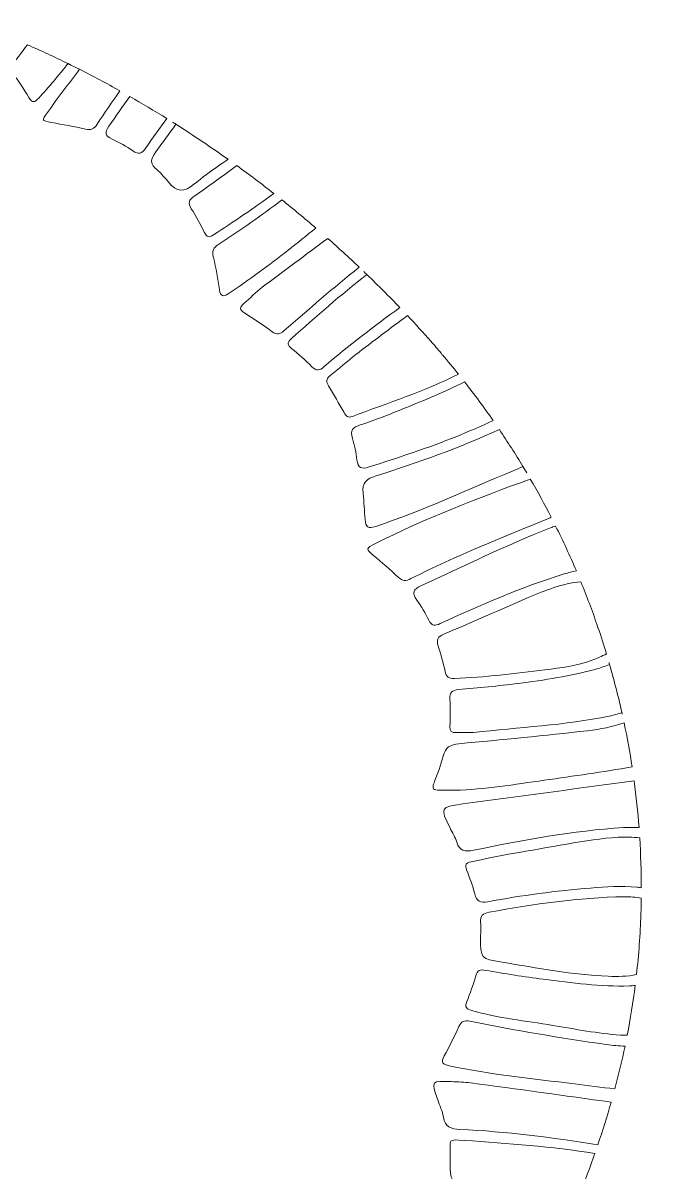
# Model space of a CAD drawing. Extents: x 705 to 8445, y -5934 to -84.
# Drawn here: x 1740.1 to 1988.5, y -3952.6 to -3505.5 of the extents above; entities that cross this region are included whole.
import ezdxf

# ---------------------------------------------------------------- set-up
doc = ezdxf.new("R2010")
doc.units = 0
doc.header["$MEASUREMENT"] = 0
doc.layers.add('Layer 1', color=7, linetype='Continuous')

# ---------------------------------------------------------------- blocks, each defined once
blk = doc.blocks.new('block 31')
at = {"layer": 'Layer 1', "lineweight": 0}
for points, knots in [([(2257.28, -3659.1), (2234.48, -3617.14), (2200.79, -3577.08), (2159.87, -3543.26), (2075.1, -3473.22), (1964.49, -3413.43), (1839.88, -3370.27), (1839.88, -3370.27), (1839.88, -3370.25), (1839.88, -3370.25), (1839.42, -3368.29), (1838.85, -3366.27), (1838.16, -3364.21), (1836.62, -3359.66), (1833.95, -3353.09), (1828.51, -3348.58), (1827.81, -3348), (1827.1, -3347.47), (1826.36, -3347), (1826.36, -3347), (1826.36, -3347), (1826.35, -3347), (1827.88, -3328.1), (1824.28, -3308.74), (1815.57, -3289.33), (1811.12, -3279.39), (1803.75, -3272.44), (1796.61, -3265.72), (1790.88, -3260.31), (1785.45, -3255.19), (1781.81, -3248.82), (1780.72, -3246.92), (1779.8, -3244.87), (1778.82, -3242.69), (1777.56, -3239.87), (1776.25, -3236.96), (1774.48, -3234.13), (1767.43, -3222.87), (1755.91, -3216.8), (1744.63, -3213.55), (1744.63, -3213.55), (1743.26, -3211.5), (1743.26, -3211.5), (1700.83, -3146.97), (1636.69, -3122.16), (1590.35, -3112.73), (1549.47, -3104.39), (1515.61, -3106.15), (1503.73, -3107.19), (1503.69, -3107.13), (1503.65, -3107.09), (1503.63, -3107.06), (1503.63, -3107.06), (1503.45, -3107.21), (1503.45, -3107.21), (1501.87, -3107.36), (1500.7, -3107.48), (1500, -3107.56), (1499.3, -3107.48), (1498.13, -3107.36), (1496.56, -3107.21), (1496.56, -3107.21), (1496.37, -3107.06), (1496.37, -3107.06), (1496.35, -3107.09), (1496.31, -3107.13), (1496.27, -3107.19), (1484.39, -3106.15), (1450.53, -3104.39), (1409.65, -3112.73), (1363.31, -3122.16), (1299.17, -3146.97), (1256.76, -3211.48), (1256.76, -3211.48), (1255.38, -3213.55), (1255.38, -3213.55), (1244.09, -3216.8), (1232.57, -3222.87), (1225.52, -3234.13), (1223.75, -3236.96), (1222.44, -3239.87), (1221.18, -3242.69), (1220.2, -3244.87), (1219.28, -3246.92), (1218.19, -3248.82), (1214.55, -3255.19), (1209.12, -3260.31), (1203.39, -3265.72), (1196.25, -3272.44), (1188.88, -3279.39), (1184.43, -3289.33), (1175.72, -3308.74), (1172.12, -3328.1), (1173.65, -3347), (1173.64, -3347), (1173.64, -3347), (1173.64, -3347), (1172.91, -3347.47), (1172.19, -3347.99), (1171.49, -3348.58), (1166.05, -3353.09), (1163.38, -3359.65), (1161.84, -3364.21), (1161.15, -3366.27), (1160.58, -3368.29), (1160.12, -3370.25), (1160.12, -3370.25), (1160.12, -3370.27), (1160.12, -3370.27), (1035.51, -3413.43), (924.9, -3473.22), (840.13, -3543.26), (799.22, -3577.08), (765.52, -3617.14), (742.72, -3659.1), (716.93, -3706.53), (704.78, -3755.81), (706.61, -3805.55), (708.34, -3852.44), (720.97, -3901.24), (744.18, -3950.56), (776.16, -4018.52), (826.78, -4084.15), (894.59, -4145.62), (939.27, -4186.12), (988.74, -4221.57), (1036.58, -4255.86), (1081.92, -4288.36), (1128.81, -4321.97), (1171.35, -4359.71), (1248.94, -4428.49), (1300.36, -4494.94), (1328.51, -4562.74), (1324.68, -4568.78), (1321.1, -4575.62), (1318.44, -4583.02), (1317.03, -4582.92), (1315.46, -4582.85), (1313.87, -4582.85), (1308, -4582.85), (1301.57, -4583.94), (1299.84, -4589.72), (1299.35, -4591.39), (1299.31, -4592.94), (1299.27, -4594.32), (1299.27, -4594.65), (1299.26, -4594.97), (1299.25, -4595.28), (1299.07, -4598.99), (1297.7, -4602.95), (1295.19, -4607.05), (1294.24, -4608.6), (1293.21, -4610.14), (1292.14, -4611.64), (1291.46, -4612.59), (1290.76, -4613.54), (1290.03, -4614.48), (1282.79, -4623.87), (1273.55, -4632.4), (1264.57, -4640.7), (1264.57, -4640.7), (1260.48, -4644.5), (1260.48, -4644.5), (1250.16, -4654.07), (1239.49, -4663.97), (1227.49, -4670.59), (1224.1, -4672.48), (1219.99, -4676.81), (1219.7, -4686.79), (1218.97, -4711.36), (1240.81, -4755.67), (1260.37, -4770.55), (1241.52, -4806.38), (1219.02, -4857.42), (1199.77, -4924.23), (1174.99, -5010.3), (1160.3, -5105.45), (1156.13, -5207.05), (1152.63, -5292.07), (1156.53, -5381.81), (1167.74, -5475.11), (1163.2, -5478.43), (1158.2, -5481.58), (1152.48, -5484.72), (1126.07, -5499.19), (1097.44, -5504.35), (1071.86, -5499.25), (1037.65, -5492.45), (1010.5, -5472.75), (991.16, -5440.72), (954.52, -5380.07), (953.85, -5285.76), (972.12, -5223.95), (991.72, -5157.67), (1030.95, -5091.38), (1095.59, -5015.32), (1100.04, -5010.08), (1104.54, -5004.87), (1109.05, -4999.66), (1133.44, -4971.39), (1158.65, -4942.17), (1176.47, -4908.58), (1200.61, -4863.05), (1206.18, -4814.98), (1191.73, -4776.7), (1191.73, -4776.7), (1181.23, -4748.9), (1181.23, -4748.9), (1181.23, -4748.9), (1183.66, -4778.52), (1183.66, -4778.52), (1186.59, -4814.26), (1171.98, -4846.76), (1159.22, -4867.74), (1139.1, -4900.81), (1110.97, -4928.95), (1083.75, -4956.17), (1072.54, -4967.4), (1060.93, -4979.02), (1050.06, -4990.8), (985.75, -5060.52), (939.06, -5124.07), (907.3, -5185.11), (864.56, -5267.19), (849.07, -5345.56), (861.27, -5418), (881.01, -5535.4), (980.35, -5627.87), (1070.03, -5667.42), (1102.26, -5681.63), (1132.31, -5688.81), (1157.87, -5688.81), (1176.42, -5688.81), (1192.6, -5685.03), (1205.52, -5677.4), (1205.52, -5677.42), (1205.52, -5677.42), (1205.52, -5677.42), (1212.39, -5699.36), (1220.21, -5719.79), (1228.89, -5738.56), (1249.15, -5782.32), (1274.96, -5818.69), (1305.6, -5846.65), (1339.33, -5877.45), (1383.39, -5900.64), (1436.58, -5915.59), (1478.92, -5927.49), (1526.09, -5933.71), (1573.63, -5933.71), (1577.09, -5933.71), (1580.56, -5933.68), (1584.02, -5933.61), (1715.27, -5931.1), (1847.15, -5876.35), (1945.85, -5783.41), (1983.5, -5747.95), (2012.68, -5707.49), (2030.23, -5666.4), (2050.52, -5618.94), (2055.69, -5571.02), (2045.64, -5523.97), (2025.77, -5431.09), (1963.25, -5354), (1869.6, -5306.89), (1787.63, -5265.67), (1689.88, -5251.14), (1599.49, -5266.42), (1605.66, -5255.1), (1611.89, -5243.86), (1618.09, -5232.7), (1636.91, -5198.83), (1656.35, -5163.79), (1673.14, -5127.91), (1710.23, -5048.64), (1732.26, -4977.48), (1740.49, -4910.34), (1745.6, -4868.73), (1747.15, -4816.91), (1734.72, -4770.08), (1753.98, -4755.61), (1775.54, -4712.46), (1775.54, -4687.69), (1775.54, -4687.28), (1775.54, -4686.88), (1775.53, -4686.48), (1775.23, -4676.52), (1771.13, -4672.21), (1767.74, -4670.33), (1755.74, -4663.73), (1745.07, -4653.85), (1734.75, -4644.31), (1734.75, -4644.31), (1730.65, -4640.52), (1730.65, -4640.52), (1719.35, -4630.12), (1707.67, -4619.36), (1700.02, -4606.97), (1697.52, -4602.89), (1696.16, -4598.95), (1695.98, -4595.25), (1695.96, -4594.94), (1695.95, -4594.61), (1695.95, -4594.29), (1695.92, -4592.92), (1695.87, -4591.37), (1695.38, -4589.7), (1693.66, -4583.98), (1687.32, -4582.87), (1681.49, -4582.85), (1678.84, -4575.53), (1675.29, -4568.75), (1671.49, -4562.74), (1699.63, -4494.94), (1751.06, -4428.49), (1828.65, -4359.71), (1871.19, -4321.97), (1918.08, -4288.36), (1963.42, -4255.86), (2011.26, -4221.57), (2060.73, -4186.12), (2105.41, -4145.62), (2173.22, -4084.15), (2223.84, -4018.52), (2255.82, -3950.56), (2279.03, -3901.24), (2291.66, -3852.45), (2293.39, -3805.55), (2295.22, -3755.81), (2283.07, -3706.53), (2257.28, -3659.1)], [0, 0, 0, 0, 1, 1, 1, 2, 2, 2, 3, 3, 3, 4, 4, 4, 5, 5, 5, 6, 6, 6, 7, 7, 7, 8, 8, 8, 9, 9, 9, 10, 10, 10, 11, 11, 11, 12, 12, 12, 13, 13, 13, 14, 14, 14, 15, 15, 15, 16, 16, 16, 17, 17, 17, 18, 18, 18, 19, 19, 19, 20, 20, 20, 21, 21, 21, 22, 22, 22, 23, 23, 23, 24, 24, 24, 25, 25, 25, 26, 26, 26, 27, 27, 27, 28, 28, 28, 29, 29, 29, 30, 30, 30, 31, 31, 31, 32, 32, 32, 33, 33, 33, 34, 34, 34, 35, 35, 35, 36, 36, 36, 37, 37, 37, 38, 38, 38, 39, 39, 39, 40, 40, 40, 41, 41, 41, 42, 42, 42, 43, 43, 43, 44, 44, 44, 45, 45, 45, 46, 46, 46, 47, 47, 47, 48, 48, 48, 49, 49, 49, 50, 50, 50, 51, 51, 51, 52, 52, 52, 53, 53, 53, 54, 54, 54, 55, 55, 55, 56, 56, 56, 57, 57, 57, 58, 58, 58, 59, 59, 59, 60, 60, 60, 61, 61, 61, 62, 62, 62, 63, 63, 63, 64, 64, 64, 65, 65, 65, 66, 66, 66, 67, 67, 67, 68, 68, 68, 69, 69, 69, 70, 70, 70, 71, 71, 71, 72, 72, 72, 73, 73, 73, 74, 74, 74, 75, 75, 75, 76, 76, 76, 77, 77, 77, 78, 78, 78, 79, 79, 79, 80, 80, 80, 81, 81, 81, 82, 82, 82, 83, 83, 83, 84, 84, 84, 85, 85, 85, 86, 86, 86, 87, 87, 87, 88, 88, 88, 89, 89, 89, 90, 90, 90, 91, 91, 91, 92, 92, 92, 93, 93, 93, 94, 94, 94, 95, 95, 95, 96, 96, 96, 97, 97, 97, 98, 98, 98, 99, 99, 99, 100, 100, 100, 101, 101, 101, 102, 102, 102, 103, 103, 103, 104, 104, 104, 105, 105, 105, 106, 106, 106, 107, 107, 107, 108, 108, 108, 109, 109, 109, 110, 110, 110, 110]), ([(1742.4, -3534.54), (1740.44, -3531.32), (1738.43, -3528.1), (1736.08, -3525.17), (1735.4, -3524.32), (1735, -3523.57), (1734.84, -3522.85), (1737.29, -3519.92), (1739.62, -3516.96), (1741.83, -3514), (1747.1, -3516.31), (1752.35, -3518.76), (1757.58, -3521.34), (1757.58, -3521.34), (1757.59, -3521.32), (1757.59, -3521.32), (1759.08, -3522.06), (1760.57, -3522.8), (1762.05, -3523.55), (1760.56, -3522.8), (1759.07, -3522.06), (1757.58, -3521.34), (1753.94, -3525.93), (1750.19, -3530.41), (1746.22, -3534.75), (1744.63, -3536.5), (1743.74, -3536.75), (1742.4, -3534.54)], [0, 0, 0, 0, 1, 1, 1, 2, 2, 2, 3, 3, 3, 4, 4, 4, 5, 5, 5, 6, 6, 6, 7, 7, 7, 8, 8, 8, 9, 9, 9, 9]), ([(1751.16, -3544.24), (1747.3, -3543.5), (1747.33, -3543.5), (1749.58, -3540.35), (1753.66, -3534.69), (1757.83, -3529.1), (1762.06, -3523.55), (1767.34, -3526.23), (1772.57, -3529.02), (1777.78, -3531.92), (1777.78, -3531.92), (1777.78, -3531.93), (1777.78, -3531.93), (1774.76, -3536.19), (1771.81, -3540.48), (1768.93, -3544.86), (1767.73, -3546.71), (1766.62, -3547.38), (1764.35, -3546.83), (1760.01, -3545.78), (1755.56, -3545.09), (1751.16, -3544.24)], [0, 0, 0, 0, 1, 1, 1, 2, 2, 2, 3, 3, 3, 4, 4, 4, 5, 5, 5, 6, 6, 6, 7, 7, 7, 7]), ([(1773.44, -3545.7), (1776.18, -3541.84), (1778.87, -3537.96), (1781.57, -3534.07), (1786.41, -3536.83), (1791.22, -3539.71), (1795.99, -3542.68), (1793.23, -3546.45), (1790.49, -3550.26), (1787.84, -3554.13), (1786.29, -3556.4), (1785.08, -3556.77), (1782.81, -3555.24), (1780.27, -3553.54), (1777.58, -3552), (1774.8, -3550.72), (1772.11, -3549.48), (1771.69, -3548.17), (1773.44, -3545.7)], [0, 0, 0, 0, 1, 1, 1, 2, 2, 2, 3, 3, 3, 4, 4, 4, 5, 5, 5, 6, 6, 6, 6]), ([(1819.81, -3558.56), (1817.04, -3560.54), (1814.24, -3562.5), (1811.42, -3564.43), (1808.13, -3566.71), (1804.73, -3570.69), (1801.45, -3570.62), (1797.85, -3570.55), (1795.62, -3565.29), (1792.38, -3562.8), (1789.32, -3560.46), (1789.59, -3558.52), (1791.77, -3555.61), (1794.41, -3552.08), (1796.97, -3548.5), (1799.53, -3544.91), (1799.08, -3544.62), (1798.63, -3544.34), (1798.18, -3544.05), (1798.63, -3544.34), (1799.08, -3544.61), (1799.54, -3544.9), (1799.54, -3544.9), (1799.54, -3544.91), (1799.53, -3544.91), (1806.39, -3549.27), (1813.15, -3553.81), (1819.81, -3558.56)], [0, 0, 0, 0, 1, 1, 1, 2, 2, 2, 3, 3, 3, 4, 4, 4, 5, 5, 5, 6, 6, 6, 7, 7, 7, 8, 8, 8, 9, 9, 9, 9]), ([(1837.61, -3571.87), (1829.95, -3577.46), (1822.1, -3582.8), (1814.15, -3587.99), (1812.33, -3589.19), (1811.56, -3588.76), (1810.68, -3587.05), (1809.05, -3583.9), (1807.42, -3580.75), (1805.49, -3577.79), (1804.02, -3575.53), (1804.66, -3574.38), (1806.67, -3572.97), (1812.26, -3569.08), (1817.76, -3565.07), (1823.22, -3561.02), (1828.08, -3564.54), (1832.88, -3568.16), (1837.61, -3571.87)], [0, 0, 0, 0, 1, 1, 1, 2, 2, 2, 3, 3, 3, 4, 4, 4, 5, 5, 5, 6, 6, 6, 6]), ([(1840.76, -3574.37), (1840.76, -3574.37), (1840.77, -3574.37), (1840.77, -3574.37), (1845.22, -3577.92), (1849.61, -3581.57), (1853.94, -3585.3), (1846.75, -3591.11), (1839.58, -3596.97), (1832.08, -3602.36), (1828.05, -3605.25), (1824.02, -3608.12), (1819.92, -3610.9), (1818.07, -3612.15), (1816.81, -3612.07), (1816.46, -3609.28), (1815.92, -3605.08), (1815.13, -3600.88), (1814.13, -3596.76), (1813.52, -3594.3), (1814.07, -3592.94), (1816.23, -3591.57), (1824.66, -3586.19), (1832.78, -3580.37), (1840.76, -3574.37)], [0, 0, 0, 0, 1, 1, 1, 2, 2, 2, 3, 3, 3, 4, 4, 4, 5, 5, 5, 6, 6, 6, 7, 7, 7, 8, 8, 8, 8]), ([(1870.79, -3600.53), (1860.81, -3608.51), (1851.23, -3616.97), (1841.56, -3625.32), (1839.98, -3626.7), (1838.84, -3627.03), (1837.02, -3625.68), (1833.52, -3623.09), (1829.89, -3620.64), (1826.19, -3618.33), (1824.13, -3617.06), (1824.27, -3616.14), (1825.98, -3614.72), (1828.41, -3612.67), (1830.58, -3610.28), (1833.11, -3608.37), (1841.58, -3602), (1850.09, -3595.68), (1858.58, -3589.34), (1862.72, -3592.99), (1866.79, -3596.74), (1870.79, -3600.53)], [0, 0, 0, 0, 1, 1, 1, 2, 2, 2, 3, 3, 3, 4, 4, 4, 5, 5, 5, 6, 6, 6, 7, 7, 7, 7]), ([(1873.78, -3603.38), (1873.78, -3603.38), (1873.77, -3603.4), (1873.77, -3603.4), (1878.15, -3607.6), (1882.44, -3611.89), (1886.63, -3616.27), (1876.5, -3623.55), (1866.58, -3631.14), (1857.12, -3639.3), (1855.4, -3640.78), (1854.16, -3641.06), (1852.4, -3639.27), (1849.93, -3636.74), (1847.26, -3634.39), (1844.52, -3632.17), (1842.82, -3630.81), (1842.61, -3629.98), (1844.35, -3628.41), (1853.94, -3619.8), (1863.64, -3611.34), (1873.77, -3603.4), (1873.39, -3603.01), (1873, -3602.63), (1872.6, -3602.26), (1873, -3602.63), (1873.39, -3603), (1873.78, -3603.38)], [0, 0, 0, 0, 1, 1, 1, 2, 2, 2, 3, 3, 3, 4, 4, 4, 5, 5, 5, 6, 6, 6, 7, 7, 7, 8, 8, 8, 9, 9, 9, 9]), ([(1898.67, -3629.35), (1900.02, -3630.86), (1901.33, -3632.4), (1902.64, -3633.94), (1902.64, -3633.94), (1903.1, -3634.73), (1903.1, -3634.73), (1903.16, -3634.7), (1903.2, -3634.67), (1903.25, -3634.64), (1905.35, -3637.12), (1907.4, -3639.64), (1909.43, -3642.17), (1896.21, -3648.88), (1882.05, -3653.33), (1868.24, -3658.6), (1866.42, -3659.29), (1865.68, -3658.52), (1864.91, -3657.13), (1862.95, -3653.62), (1860.97, -3650.14), (1858.89, -3646.71), (1857.97, -3645.18), (1857.82, -3644.12), (1859.43, -3642.85), (1862.88, -3640.18), (1866.08, -3637.18), (1869.54, -3634.54), (1876.18, -3629.43), (1882.83, -3624.33), (1889.59, -3619.4), (1892.68, -3622.68), (1895.7, -3625.99), (1898.67, -3629.35)], [0, 0, 0, 0, 1, 1, 1, 2, 2, 2, 3, 3, 3, 4, 4, 4, 5, 5, 5, 6, 6, 6, 7, 7, 7, 8, 8, 8, 9, 9, 9, 10, 10, 10, 11, 11, 11, 11]), ([(1922.9, -3660.22), (1918.25, -3662.41), (1913.52, -3664.43), (1908.75, -3666.37), (1897.6, -3670.9), (1886.14, -3674.58), (1874.7, -3678.29), (1871.81, -3679.23), (1870.3, -3678.75), (1869.89, -3675.49), (1869.55, -3672.69), (1869.09, -3669.84), (1868.19, -3667.19), (1867.08, -3663.97), (1868.45, -3662.91), (1871.22, -3661.95), (1876.91, -3660.01), (1882.53, -3657.85), (1888.1, -3655.58), (1896.09, -3652.31), (1904.08, -3649.02), (1911.79, -3645.18), (1915.65, -3650.12), (1919.36, -3655.12), (1922.9, -3660.22)], [0, 0, 0, 0, 1, 1, 1, 2, 2, 2, 3, 3, 3, 4, 4, 4, 5, 5, 5, 6, 6, 6, 7, 7, 7, 8, 8, 8, 8]), ([(1934.49, -3678.14), (1934.5, -3678.14), (1934.5, -3678.13), (1934.51, -3678.13), (1934.99, -3678.93), (1935.47, -3679.74), (1935.93, -3680.54), (1935.47, -3679.74), (1934.98, -3678.94), (1934.49, -3678.14), (1933.21, -3678.69), (1931.93, -3679.23), (1930.66, -3679.77), (1912.93, -3687.17), (1895.49, -3695.3), (1877.22, -3701.41), (1874.11, -3702.45), (1873.4, -3701.71), (1873.13, -3698.75), (1872.82, -3695.35), (1872.72, -3691.91), (1872.34, -3688.53), (1871.87, -3684.39), (1873.62, -3682.9), (1877.35, -3681.73), (1893.67, -3676.64), (1909.74, -3670.81), (1925.31, -3663.75), (1928.51, -3668.48), (1931.56, -3673.28), (1934.49, -3678.14)], [0, 0, 0, 0, 1, 1, 1, 2, 2, 2, 3, 3, 3, 4, 4, 4, 5, 5, 5, 6, 6, 6, 7, 7, 7, 8, 8, 8, 9, 9, 9, 10, 10, 10, 10]), ([(1945.48, -3697.84), (1945.33, -3697.9), (1945.18, -3697.96), (1945.03, -3698.02), (1926.88, -3705.66), (1908.5, -3712.77), (1890.94, -3721.74), (1888.97, -3722.74), (1887.67, -3722.74), (1886, -3721.17), (1882.93, -3718.23), (1879.61, -3715.57), (1876.4, -3712.79), (1873.28, -3710.08), (1873.26, -3710.03), (1877.09, -3708.1), (1896.58, -3698.28), (1916.91, -3690.47), (1937.35, -3682.99), (1940.2, -3687.88), (1942.91, -3692.83), (1945.48, -3697.84)], [0, 0, 0, 0, 1, 1, 1, 2, 2, 2, 3, 3, 3, 4, 4, 4, 5, 5, 5, 6, 6, 6, 7, 7, 7, 7]), ([(1955.26, -3718.76), (1953.71, -3719.04), (1952.15, -3719.41), (1950.56, -3719.91), (1933.97, -3725.06), (1918.06, -3731.92), (1902.35, -3739.24), (1900.22, -3740.23), (1899.03, -3740.22), (1897.91, -3737.95), (1896.55, -3735.22), (1895.04, -3732.5), (1893.21, -3730.05), (1891.13, -3727.27), (1891.92, -3725.79), (1894.77, -3724.51), (1911.53, -3716.95), (1927.99, -3708.67), (1945.14, -3702.02), (1945.82, -3701.75), (1946.5, -3701.5), (1947.18, -3701.28), (1950.05, -3707.03), (1952.75, -3712.85), (1955.26, -3718.76)], [0, 0, 0, 0, 1, 1, 1, 2, 2, 2, 3, 3, 3, 4, 4, 4, 5, 5, 5, 6, 6, 6, 7, 7, 7, 8, 8, 8, 8]), ([(1963.36, -3739.87), (1963.36, -3739.87), (1963.62, -3741.07), (1963.62, -3741.07), (1963.67, -3741.05), (1963.72, -3741.04), (1963.77, -3741.03), (1964.89, -3744.34), (1965.94, -3747.66), (1966.95, -3751), (1965.17, -3751.96), (1963.3, -3752.77), (1961.37, -3753.46), (1955.45, -3755.6), (1949.25, -3756.48), (1943.04, -3757.19), (1931.33, -3758.53), (1919.65, -3760.2), (1907.85, -3760.6), (1905.69, -3760.67), (1904.65, -3759.99), (1904.19, -3757.82), (1903.49, -3754.48), (1902.6, -3751.16), (1901.53, -3747.91), (1900.75, -3745.49), (1901.44, -3744.31), (1903.75, -3743.32), (1914.71, -3738.67), (1925.6, -3733.86), (1936.53, -3729.12), (1943.13, -3726.26), (1949.79, -3723.62), (1956.99, -3722.96), (1959.27, -3728.54), (1961.4, -3734.18), (1963.36, -3739.87)], [0, 0, 0, 0, 1, 1, 1, 2, 2, 2, 3, 3, 3, 4, 4, 4, 5, 5, 5, 6, 6, 6, 7, 7, 7, 8, 8, 8, 9, 9, 9, 10, 10, 10, 11, 11, 11, 12, 12, 12, 12]), ([(1968.17, -3755.09), (1968.17, -3755.09), (1968.16, -3755.09), (1968.16, -3755.09), (1969.95, -3761.3), (1971.54, -3767.57), (1972.95, -3773.88), (1972.95, -3773.88), (1972.96, -3773.88), (1972.96, -3773.88), (1973.01, -3774.08), (1973.06, -3774.29), (1973.1, -3774.5), (1973.05, -3774.28), (1973, -3774.08), (1972.95, -3773.88), (1971.34, -3774.39), (1969.71, -3774.87), (1967.98, -3775.22), (1950.64, -3778.89), (1932.89, -3779.52), (1915.3, -3781.63), (1913.06, -3781.63), (1910.82, -3781.54), (1908.59, -3781.67), (1906.72, -3781.77), (1906.07, -3781.05), (1906.1, -3779.23), (1906.18, -3775.69), (1906.31, -3772.13), (1906.07, -3768.61), (1905.89, -3765.98), (1906.92, -3765.14), (1909.4, -3764.93), (1917.15, -3764.24), (1924.91, -3763.47), (1932.63, -3762.53), (1942.82, -3761.28), (1952.93, -3759.57), (1962.87, -3756.95), (1964.74, -3756.46), (1966.5, -3755.84), (1968.16, -3755.09), (1968.08, -3754.83), (1968.01, -3754.58), (1967.94, -3754.33), (1968.03, -3754.58), (1968.1, -3754.83), (1968.17, -3755.09)], [0, 0, 0, 0, 1, 1, 1, 2, 2, 2, 3, 3, 3, 4, 4, 4, 5, 5, 5, 6, 6, 6, 7, 7, 7, 8, 8, 8, 9, 9, 9, 10, 10, 10, 11, 11, 11, 12, 12, 12, 13, 13, 13, 14, 14, 14, 15, 15, 15, 16, 16, 16, 16]), ([(1976.93, -3794.98), (1965.58, -3796.92), (1954.17, -3798.57), (1942.77, -3800.18), (1931.22, -3801.81), (1919.69, -3803.85), (1907.99, -3804.05), (1905.98, -3804.05), (1903.98, -3804), (1901.98, -3804.06), (1899.8, -3804.12), (1898.93, -3803.57), (1899.9, -3801.19), (1901.28, -3797.81), (1902.6, -3794.36), (1903.47, -3790.83), (1904.31, -3787.38), (1906.19, -3786.3), (1909.61, -3785.97), (1926.3, -3784.46), (1942.97, -3782.8), (1959.63, -3780.92), (1964.65, -3780.34), (1969.4, -3779.34), (1973.82, -3777.89), (1975, -3783.55), (1976.05, -3789.26), (1976.93, -3794.98)], [0, 0, 0, 0, 1, 1, 1, 2, 2, 2, 3, 3, 3, 4, 4, 4, 5, 5, 5, 6, 6, 6, 7, 7, 7, 8, 8, 8, 9, 9, 9, 9]), ([(1979.61, -3818.58), (1977.64, -3818.49), (1975.65, -3818.5), (1973.62, -3818.62), (1953.9, -3819.81), (1934.54, -3823.47), (1915.22, -3827.42), (1911.94, -3828.09), (1909.84, -3827.77), (1908.75, -3824.26), (1908.17, -3822.36), (1907.05, -3820.63), (1906.16, -3818.83), (1902.25, -3810.77), (1902.24, -3810.66), (1911.06, -3809.43), (1931.97, -3806.53), (1952.91, -3803.81), (1973.82, -3800.9), (1975.12, -3800.71), (1976.42, -3800.57), (1977.7, -3800.46), (1978.51, -3806.47), (1979.14, -3812.51), (1979.61, -3818.58)], [0, 0, 0, 0, 1, 1, 1, 2, 2, 2, 3, 3, 3, 4, 4, 4, 5, 5, 5, 6, 6, 6, 7, 7, 7, 8, 8, 8, 8]), ([(1978.79, -3841.8), (1972.77, -3841.13), (1966.76, -3841.67), (1960.76, -3842.16), (1947.35, -3843.27), (1934.01, -3844.96), (1920.8, -3847.48), (1917.9, -3848.03), (1916.48, -3847.35), (1915.74, -3844.42), (1914.93, -3841.24), (1913.75, -3838.14), (1912.57, -3835.06), (1911.84, -3833.16), (1912.21, -3832.27), (1914.29, -3831.88), (1919.63, -3830.89), (1924.91, -3829.61), (1930.25, -3828.73), (1944.69, -3826.41), (1958.99, -3823.28), (1971.54, -3822.33), (1974.46, -3822.27), (1977.24, -3822.36), (1979.88, -3822.61), (1980.29, -3829.07), (1980.48, -3835.55), (1980.48, -3842.04), (1979.93, -3841.94), (1979.36, -3841.87), (1978.79, -3841.8)], [0, 0, 0, 0, 1, 1, 1, 2, 2, 2, 3, 3, 3, 4, 4, 4, 5, 5, 5, 6, 6, 6, 7, 7, 7, 8, 8, 8, 9, 9, 9, 10, 10, 10, 10]), ([(1980.35, -3852.37), (1980.1, -3860.18), (1979.51, -3868.01), (1978.63, -3875.84), (1975.02, -3876.53), (1971.33, -3876.59), (1967.64, -3876.46), (1953.71, -3875.97), (1940.06, -3873.2), (1926.35, -3870.98), (1918.02, -3869.63), (1918.02, -3869.6), (1918.02, -3861.17), (1918.02, -3859.29), (1918.18, -3857.39), (1917.99, -3855.53), (1917.75, -3852.97), (1918.93, -3851.98), (1921.29, -3851.55), (1938.69, -3848.36), (1956.17, -3845.82), (1973.9, -3845.53), (1976.11, -3845.5), (1978.33, -3845.65), (1980.48, -3846.13), (1980.46, -3848.21), (1980.42, -3850.29), (1980.35, -3852.37)], [0, 0, 0, 0, 1, 1, 1, 2, 2, 2, 3, 3, 3, 4, 4, 4, 5, 5, 5, 6, 6, 6, 7, 7, 7, 8, 8, 8, 9, 9, 9, 9]), ([(1975, -3899.41), (1974.13, -3899.39), (1973.27, -3899.39), (1972.39, -3899.33), (1963.55, -3898.77), (1954.85, -3897.02), (1946.13, -3895.56), (1935.56, -3893.79), (1924.85, -3892.78), (1914.49, -3889.76), (1912.45, -3889.18), (1911.81, -3888.45), (1912.67, -3886.33), (1913.98, -3883.06), (1915.14, -3879.69), (1916.1, -3876.29), (1916.75, -3874.04), (1917.89, -3873.8), (1920, -3874.16), (1927.44, -3875.44), (1934.88, -3876.67), (1942.37, -3877.62), (1953.48, -3879.01), (1964.61, -3880.6), (1975.85, -3880.23), (1976.63, -3880.19), (1977.39, -3880.13), (1978.13, -3880.06), (1977.31, -3886.5), (1976.27, -3892.96), (1975, -3899.41)], [0, 0, 0, 0, 1, 1, 1, 2, 2, 2, 3, 3, 3, 4, 4, 4, 5, 5, 5, 6, 6, 6, 7, 7, 7, 8, 8, 8, 9, 9, 9, 10, 10, 10, 10]), ([(1970.2, -3920.28), (1964.96, -3919.7), (1959.75, -3918.98), (1954.52, -3918.34), (1938.25, -3916.34), (1921.92, -3914.73), (1905.85, -3911.28), (1903.26, -3910.72), (1902.41, -3910.07), (1903.86, -3907.47), (1905.92, -3903.76), (1907.8, -3899.94), (1909.53, -3896.07), (1910.48, -3893.94), (1911.59, -3893.53), (1913.89, -3894), (1931.48, -3897.48), (1949.16, -3900.49), (1966.9, -3903.04), (1969.36, -3903.39), (1971.78, -3903.59), (1974.16, -3903.65), (1972.99, -3909.18), (1971.68, -3914.72), (1970.2, -3920.28)], [0, 0, 0, 0, 1, 1, 1, 2, 2, 2, 3, 3, 3, 4, 4, 4, 5, 5, 5, 6, 6, 6, 7, 7, 7, 8, 8, 8, 8]), ([(1963.6, -3942.09), (1945.83, -3939.2), (1927.97, -3936.89), (1909.96, -3936.05), (1906.52, -3935.89), (1904.16, -3935.13), (1903.55, -3931.24), (1903.18, -3928.94), (1902.1, -3926.77), (1901.33, -3924.53), (1898.81, -3917.14), (1898.81, -3917.14), (1906.71, -3917.45), (1909.19, -3917.61), (1911.69, -3917.6), (1914.13, -3917.93), (1932.35, -3920.42), (1950.58, -3922.83), (1968.78, -3925.48), (1967.2, -3931.01), (1965.48, -3936.54), (1963.6, -3942.09)], [0, 0, 0, 0, 1, 1, 1, 2, 2, 2, 3, 3, 3, 4, 4, 4, 5, 5, 5, 6, 6, 6, 7, 7, 7, 7]), ([(1955.64, -3963.29), (1941.86, -3960.64), (1928.01, -3958.38), (1913.99, -3957.16), (1906.13, -3956.48), (1906.13, -3956.44), (1906.13, -3948.5), (1906.13, -3947.54), (1906.1, -3946.6), (1906.13, -3945.66), (1906.25, -3939.97), (1905.13, -3939.88), (1911.69, -3940.32), (1928.67, -3941.47), (1945.67, -3942.77), (1962.47, -3945.38), (1960.37, -3951.34), (1958.1, -3957.3), (1955.64, -3963.29)], [0, 0, 0, 0, 1, 1, 1, 2, 2, 2, 3, 3, 3, 4, 4, 4, 5, 5, 5, 6, 6, 6, 6])]:
    blk.add_open_spline(points, degree=3, knots=knots, dxfattribs=at)
blk = doc.blocks.new('block 30')
at = {"layer": 'Layer 1'}
blk.add_blockref('block 31', (0, 0), dxfattribs=at)
blk = doc.blocks.new('block 29')
at = {"layer": 'Layer 1'}
blk.add_blockref('block 30', (0, 0), dxfattribs=at)

msp = doc.modelspace()

# ---------------------------------------------------------------- block references
at = {"layer": 'Layer 1'}
msp.add_blockref('block 29', (0, 0), dxfattribs=at)

doc.saveas('drawing.dxf')
